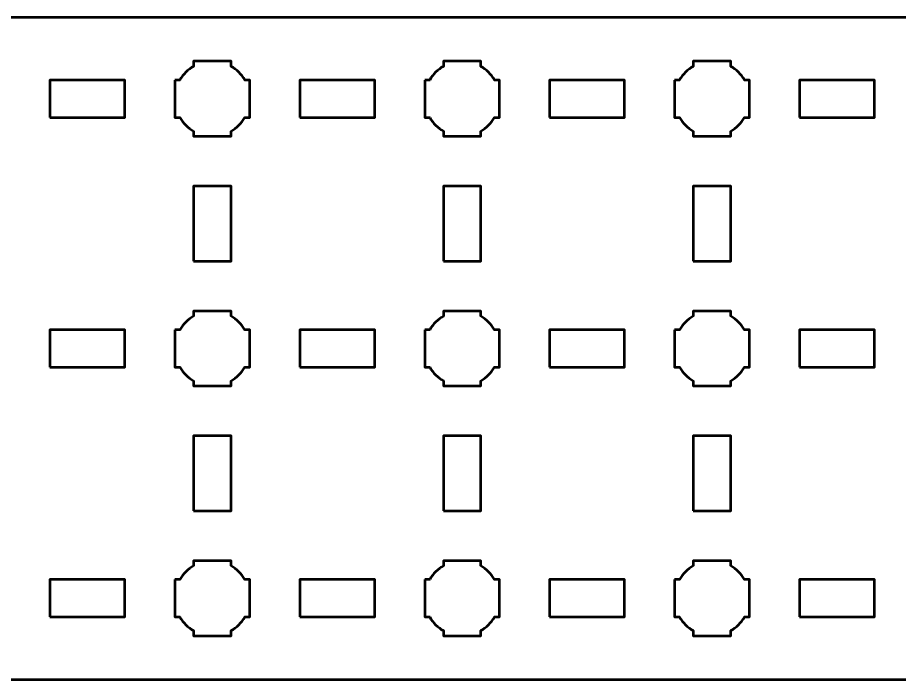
# Model space of a CAD drawing. Header units: centimetres. Extents: x -25.1 to 4.2, y -17.5 to -12.2.
# Drawn here: x -18.06 to -11, y -17.5 to -12.2 of the extents above; entities that cross this region are included whole.
import ezdxf

# ---------------------------------------------------------------- set-up
doc = ezdxf.new("R2010")
doc.units = ezdxf.units.CM
doc.header["$MEASUREMENT"] = 0
doc.layers.add('Layer 1', color=7, linetype='Continuous')

msp = doc.modelspace()

# ---------------------------------------------------------------- linework, layer by layer
at = {"layer": 'Layer 1', "color": 250, "lineweight": 53}
for points in [[(-17.8, -13), (-17.2, -13), (-17.2, -12.7), (-17.8, -12.7), (-17.8, -13)], [(-15.8, -13), (-15.2, -13), (-15.2, -12.7), (-15.8, -12.7), (-15.8, -13)], [(-13.8, -13), (-13.2, -13), (-13.2, -12.7), (-13.8, -12.7), (-13.8, -13)], [(-11.8, -13), (-11.2, -13), (-11.2, -12.7), (-11.8, -12.7), (-11.8, -13)], [(-16.65, -14.15), (-16.35, -14.15), (-16.35, -13.55), (-16.65, -13.55), (-16.65, -14.15)], [(-14.65, -14.15), (-14.35, -14.15), (-14.35, -13.55), (-14.65, -13.55), (-14.65, -14.15)], [(-12.65, -14.15), (-12.35, -14.15), (-12.35, -13.55), (-12.65, -13.55), (-12.65, -14.15)], [(-17.8, -15), (-17.2, -15), (-17.2, -14.7), (-17.8, -14.7), (-17.8, -15)], [(-15.8, -15), (-15.2, -15), (-15.2, -14.7), (-15.8, -14.7), (-15.8, -15)], [(-13.8, -15), (-13.2, -15), (-13.2, -14.7), (-13.8, -14.7), (-13.8, -15)], [(-11.8, -15), (-11.2, -15), (-11.2, -14.7), (-11.8, -14.7), (-11.8, -15)], [(-16.65, -16.15), (-16.35, -16.15), (-16.35, -15.55), (-16.65, -15.55), (-16.65, -16.15)], [(-14.65, -16.15), (-14.35, -16.15), (-14.35, -15.55), (-14.65, -15.55), (-14.65, -16.15)], [(-12.65, -16.15), (-12.35, -16.15), (-12.35, -15.55), (-12.65, -15.55), (-12.65, -16.15)], [(-17.8, -17), (-17.2, -17), (-17.2, -16.7), (-17.8, -16.7), (-17.8, -17)], [(-15.8, -17), (-15.2, -17), (-15.2, -16.7), (-15.8, -16.7), (-15.8, -17)], [(-13.8, -17), (-13.2, -17), (-13.2, -16.7), (-13.8, -16.7), (-13.8, -17)], [(-11.8, -17), (-11.2, -17), (-11.2, -16.7), (-11.8, -16.7), (-11.8, -17)]]:
    msp.add_lwpolyline(points, close=True, dxfattribs=at)
msp.add_open_spline([(-25.15, -17), (-25.15, -17), (-25.15, -12.7), (-25.15, -12.7), (-25.15, -12.7), (-25.15, -12.42391), (-24.92609, -12.2), (-24.65, -12.2), (-24.65, -12.2), (-24.65, -12.2), (3.65, -12.2), (3.65, -12.2), (3.65, -12.2), (3.92609, -12.2), (4.15, -12.42391), (4.15, -12.7), (4.15, -12.7), (4.15, -12.7), (4.15, -17), (4.15, -17), (4.15, -17), (4.15, -17.27609), (3.92609, -17.5), (3.65, -17.5), (3.65, -17.5), (3.65, -17.5), (-24.65, -17.5), (-24.65, -17.5), (-24.65, -17.5), (-24.92609, -17.5), (-25.15, -17.27609), (-25.15, -17)], degree=3, knots=[0, 0, 0, 0, 0.125, 0.125, 0.125, 0.125, 0.25, 0.25, 0.25, 0.25, 0.375, 0.375, 0.375, 0.375, 0.5, 0.5, 0.5, 0.5, 0.625, 0.625, 0.625, 0.625, 0.75, 0.75, 0.75, 0.75, 0.875, 0.875, 0.875, 0.875, 1, 1, 1, 1], dxfattribs=at)
at = {"layer": 'Layer 1', "lineweight": 53}
for points in [[(-16.8, -12.7), (-16.8, -12.7), (-16.75985, -12.7), (-16.75985, -12.7), (-16.75985, -12.7), (-16.7335, -12.65447), (-16.69553, -12.6165), (-16.65, -12.59015), (-16.65, -12.59015), (-16.65, -12.59015), (-16.65, -12.55), (-16.65, -12.55), (-16.65, -12.55), (-16.65, -12.55), (-16.5, -12.55), (-16.5, -12.55), (-16.5, -12.55), (-16.5, -12.55), (-16.35, -12.55), (-16.35, -12.55), (-16.35, -12.55), (-16.35, -12.55), (-16.35, -12.59015), (-16.35, -12.59015), (-16.35, -12.59015), (-16.30447, -12.6165), (-16.2665, -12.65447), (-16.24015, -12.7), (-16.24015, -12.7), (-16.24015, -12.7), (-16.2, -12.7), (-16.2, -12.7), (-16.2, -12.7), (-16.2, -12.7), (-16.2, -12.85), (-16.2, -12.85), (-16.2, -12.85), (-16.2, -12.85), (-16.2, -13), (-16.2, -13), (-16.2, -13), (-16.2, -13), (-16.24015, -13), (-16.24015, -13), (-16.24015, -13), (-16.2665, -13.04553), (-16.30447, -13.0835), (-16.35, -13.10985), (-16.35, -13.10985), (-16.35, -13.10985), (-16.35, -13.15), (-16.35, -13.15), (-16.35, -13.15), (-16.35, -13.15), (-16.5, -13.15), (-16.5, -13.15), (-16.5, -13.15), (-16.5, -13.15), (-16.65, -13.15), (-16.65, -13.15), (-16.65, -13.15), (-16.65, -13.15), (-16.65, -13.10985), (-16.65, -13.10985), (-16.65, -13.10985), (-16.69553, -13.0835), (-16.7335, -13.04553), (-16.75985, -13), (-16.75985, -13), (-16.75985, -13), (-16.8, -13), (-16.8, -13), (-16.8, -13), (-16.8, -13), (-16.8, -12.85), (-16.8, -12.85), (-16.8, -12.85), (-16.8, -12.85), (-16.8, -12.7), (-16.8, -12.7)], [(-14.8, -12.7), (-14.8, -12.7), (-14.75985, -12.7), (-14.75985, -12.7), (-14.75985, -12.7), (-14.7335, -12.65447), (-14.69553, -12.6165), (-14.65, -12.59015), (-14.65, -12.59015), (-14.65, -12.59015), (-14.65, -12.55), (-14.65, -12.55), (-14.65, -12.55), (-14.65, -12.55), (-14.5, -12.55), (-14.5, -12.55), (-14.5, -12.55), (-14.5, -12.55), (-14.35, -12.55), (-14.35, -12.55), (-14.35, -12.55), (-14.35, -12.55), (-14.35, -12.59015), (-14.35, -12.59015), (-14.35, -12.59015), (-14.30447, -12.6165), (-14.2665, -12.65447), (-14.24015, -12.7), (-14.24015, -12.7), (-14.24015, -12.7), (-14.2, -12.7), (-14.2, -12.7), (-14.2, -12.7), (-14.2, -12.7), (-14.2, -12.85), (-14.2, -12.85), (-14.2, -12.85), (-14.2, -12.85), (-14.2, -13), (-14.2, -13), (-14.2, -13), (-14.2, -13), (-14.24015, -13), (-14.24015, -13), (-14.24015, -13), (-14.2665, -13.04553), (-14.30447, -13.0835), (-14.35, -13.10985), (-14.35, -13.10985), (-14.35, -13.10985), (-14.35, -13.15), (-14.35, -13.15), (-14.35, -13.15), (-14.35, -13.15), (-14.5, -13.15), (-14.5, -13.15), (-14.5, -13.15), (-14.5, -13.15), (-14.65, -13.15), (-14.65, -13.15), (-14.65, -13.15), (-14.65, -13.15), (-14.65, -13.10985), (-14.65, -13.10985), (-14.65, -13.10985), (-14.69553, -13.0835), (-14.7335, -13.04553), (-14.75985, -13), (-14.75985, -13), (-14.75985, -13), (-14.8, -13), (-14.8, -13), (-14.8, -13), (-14.8, -13), (-14.8, -12.85), (-14.8, -12.85), (-14.8, -12.85), (-14.8, -12.85), (-14.8, -12.7), (-14.8, -12.7)], [(-12.8, -12.7), (-12.8, -12.7), (-12.75985, -12.7), (-12.75985, -12.7), (-12.75985, -12.7), (-12.7335, -12.65447), (-12.69553, -12.6165), (-12.65, -12.59015), (-12.65, -12.59015), (-12.65, -12.59015), (-12.65, -12.55), (-12.65, -12.55), (-12.65, -12.55), (-12.65, -12.55), (-12.5, -12.55), (-12.5, -12.55), (-12.5, -12.55), (-12.5, -12.55), (-12.35, -12.55), (-12.35, -12.55), (-12.35, -12.55), (-12.35, -12.55), (-12.35, -12.59015), (-12.35, -12.59015), (-12.35, -12.59015), (-12.30447, -12.6165), (-12.2665, -12.65447), (-12.24015, -12.7), (-12.24015, -12.7), (-12.24015, -12.7), (-12.2, -12.7), (-12.2, -12.7), (-12.2, -12.7), (-12.2, -12.7), (-12.2, -12.85), (-12.2, -12.85), (-12.2, -12.85), (-12.2, -12.85), (-12.2, -13), (-12.2, -13), (-12.2, -13), (-12.2, -13), (-12.24015, -13), (-12.24015, -13), (-12.24015, -13), (-12.2665, -13.04553), (-12.30447, -13.0835), (-12.35, -13.10985), (-12.35, -13.10985), (-12.35, -13.10985), (-12.35, -13.15), (-12.35, -13.15), (-12.35, -13.15), (-12.35, -13.15), (-12.5, -13.15), (-12.5, -13.15), (-12.5, -13.15), (-12.5, -13.15), (-12.65, -13.15), (-12.65, -13.15), (-12.65, -13.15), (-12.65, -13.15), (-12.65, -13.10985), (-12.65, -13.10985), (-12.65, -13.10985), (-12.69553, -13.0835), (-12.7335, -13.04553), (-12.75985, -13), (-12.75985, -13), (-12.75985, -13), (-12.8, -13), (-12.8, -13), (-12.8, -13), (-12.8, -13), (-12.8, -12.85), (-12.8, -12.85), (-12.8, -12.85), (-12.8, -12.85), (-12.8, -12.7), (-12.8, -12.7)], [(-16.8, -14.7), (-16.8, -14.7), (-16.75985, -14.7), (-16.75985, -14.7), (-16.75985, -14.7), (-16.7335, -14.65447), (-16.69553, -14.6165), (-16.65, -14.59015), (-16.65, -14.59015), (-16.65, -14.59015), (-16.65, -14.55), (-16.65, -14.55), (-16.65, -14.55), (-16.65, -14.55), (-16.5, -14.55), (-16.5, -14.55), (-16.5, -14.55), (-16.5, -14.55), (-16.35, -14.55), (-16.35, -14.55), (-16.35, -14.55), (-16.35, -14.55), (-16.35, -14.59015), (-16.35, -14.59015), (-16.35, -14.59015), (-16.30447, -14.6165), (-16.2665, -14.65447), (-16.24015, -14.7), (-16.24015, -14.7), (-16.24015, -14.7), (-16.2, -14.7), (-16.2, -14.7), (-16.2, -14.7), (-16.2, -14.7), (-16.2, -14.85), (-16.2, -14.85), (-16.2, -14.85), (-16.2, -14.85), (-16.2, -15), (-16.2, -15), (-16.2, -15), (-16.2, -15), (-16.24015, -15), (-16.24015, -15), (-16.24015, -15), (-16.2665, -15.04553), (-16.30447, -15.0835), (-16.35, -15.10985), (-16.35, -15.10985), (-16.35, -15.10985), (-16.35, -15.15), (-16.35, -15.15), (-16.35, -15.15), (-16.35, -15.15), (-16.5, -15.15), (-16.5, -15.15), (-16.5, -15.15), (-16.5, -15.15), (-16.65, -15.15), (-16.65, -15.15), (-16.65, -15.15), (-16.65, -15.15), (-16.65, -15.10985), (-16.65, -15.10985), (-16.65, -15.10985), (-16.69553, -15.0835), (-16.7335, -15.04553), (-16.75985, -15), (-16.75985, -15), (-16.75985, -15), (-16.8, -15), (-16.8, -15), (-16.8, -15), (-16.8, -15), (-16.8, -14.85), (-16.8, -14.85), (-16.8, -14.85), (-16.8, -14.85), (-16.8, -14.7), (-16.8, -14.7)], [(-14.8, -14.7), (-14.8, -14.7), (-14.75985, -14.7), (-14.75985, -14.7), (-14.75985, -14.7), (-14.7335, -14.65447), (-14.69553, -14.6165), (-14.65, -14.59015), (-14.65, -14.59015), (-14.65, -14.59015), (-14.65, -14.55), (-14.65, -14.55), (-14.65, -14.55), (-14.65, -14.55), (-14.5, -14.55), (-14.5, -14.55), (-14.5, -14.55), (-14.5, -14.55), (-14.35, -14.55), (-14.35, -14.55), (-14.35, -14.55), (-14.35, -14.55), (-14.35, -14.59015), (-14.35, -14.59015), (-14.35, -14.59015), (-14.30447, -14.6165), (-14.2665, -14.65447), (-14.24015, -14.7), (-14.24015, -14.7), (-14.24015, -14.7), (-14.2, -14.7), (-14.2, -14.7), (-14.2, -14.7), (-14.2, -14.7), (-14.2, -14.85), (-14.2, -14.85), (-14.2, -14.85), (-14.2, -14.85), (-14.2, -15), (-14.2, -15), (-14.2, -15), (-14.2, -15), (-14.24015, -15), (-14.24015, -15), (-14.24015, -15), (-14.2665, -15.04553), (-14.30447, -15.0835), (-14.35, -15.10985), (-14.35, -15.10985), (-14.35, -15.10985), (-14.35, -15.15), (-14.35, -15.15), (-14.35, -15.15), (-14.35, -15.15), (-14.5, -15.15), (-14.5, -15.15), (-14.5, -15.15), (-14.5, -15.15), (-14.65, -15.15), (-14.65, -15.15), (-14.65, -15.15), (-14.65, -15.15), (-14.65, -15.10985), (-14.65, -15.10985), (-14.65, -15.10985), (-14.69553, -15.0835), (-14.7335, -15.04553), (-14.75985, -15), (-14.75985, -15), (-14.75985, -15), (-14.8, -15), (-14.8, -15), (-14.8, -15), (-14.8, -15), (-14.8, -14.85), (-14.8, -14.85), (-14.8, -14.85), (-14.8, -14.85), (-14.8, -14.7), (-14.8, -14.7)], [(-12.8, -14.7), (-12.8, -14.7), (-12.75985, -14.7), (-12.75985, -14.7), (-12.75985, -14.7), (-12.7335, -14.65447), (-12.69553, -14.6165), (-12.65, -14.59015), (-12.65, -14.59015), (-12.65, -14.59015), (-12.65, -14.55), (-12.65, -14.55), (-12.65, -14.55), (-12.65, -14.55), (-12.5, -14.55), (-12.5, -14.55), (-12.5, -14.55), (-12.5, -14.55), (-12.35, -14.55), (-12.35, -14.55), (-12.35, -14.55), (-12.35, -14.55), (-12.35, -14.59015), (-12.35, -14.59015), (-12.35, -14.59015), (-12.30447, -14.6165), (-12.2665, -14.65447), (-12.24015, -14.7), (-12.24015, -14.7), (-12.24015, -14.7), (-12.2, -14.7), (-12.2, -14.7), (-12.2, -14.7), (-12.2, -14.7), (-12.2, -14.85), (-12.2, -14.85), (-12.2, -14.85), (-12.2, -14.85), (-12.2, -15), (-12.2, -15), (-12.2, -15), (-12.2, -15), (-12.24015, -15), (-12.24015, -15), (-12.24015, -15), (-12.2665, -15.04553), (-12.30447, -15.0835), (-12.35, -15.10985), (-12.35, -15.10985), (-12.35, -15.10985), (-12.35, -15.15), (-12.35, -15.15), (-12.35, -15.15), (-12.35, -15.15), (-12.5, -15.15), (-12.5, -15.15), (-12.5, -15.15), (-12.5, -15.15), (-12.65, -15.15), (-12.65, -15.15), (-12.65, -15.15), (-12.65, -15.15), (-12.65, -15.10985), (-12.65, -15.10985), (-12.65, -15.10985), (-12.69553, -15.0835), (-12.7335, -15.04553), (-12.75985, -15), (-12.75985, -15), (-12.75985, -15), (-12.8, -15), (-12.8, -15), (-12.8, -15), (-12.8, -15), (-12.8, -14.85), (-12.8, -14.85), (-12.8, -14.85), (-12.8, -14.85), (-12.8, -14.7), (-12.8, -14.7)], [(-16.8, -16.7), (-16.8, -16.7), (-16.75985, -16.7), (-16.75985, -16.7), (-16.75985, -16.7), (-16.7335, -16.65447), (-16.69553, -16.6165), (-16.65, -16.59015), (-16.65, -16.59015), (-16.65, -16.59015), (-16.65, -16.55), (-16.65, -16.55), (-16.65, -16.55), (-16.65, -16.55), (-16.5, -16.55), (-16.5, -16.55), (-16.5, -16.55), (-16.5, -16.55), (-16.35, -16.55), (-16.35, -16.55), (-16.35, -16.55), (-16.35, -16.55), (-16.35, -16.59015), (-16.35, -16.59015), (-16.35, -16.59015), (-16.30447, -16.6165), (-16.2665, -16.65447), (-16.24015, -16.7), (-16.24015, -16.7), (-16.24015, -16.7), (-16.2, -16.7), (-16.2, -16.7), (-16.2, -16.7), (-16.2, -16.7), (-16.2, -16.85), (-16.2, -16.85), (-16.2, -16.85), (-16.2, -16.85), (-16.2, -17), (-16.2, -17), (-16.2, -17), (-16.2, -17), (-16.24015, -17), (-16.24015, -17), (-16.24015, -17), (-16.2665, -17.04553), (-16.30447, -17.0835), (-16.35, -17.10985), (-16.35, -17.10985), (-16.35, -17.10985), (-16.35, -17.15), (-16.35, -17.15), (-16.35, -17.15), (-16.35, -17.15), (-16.5, -17.15), (-16.5, -17.15), (-16.5, -17.15), (-16.5, -17.15), (-16.65, -17.15), (-16.65, -17.15), (-16.65, -17.15), (-16.65, -17.15), (-16.65, -17.10985), (-16.65, -17.10985), (-16.65, -17.10985), (-16.69553, -17.0835), (-16.7335, -17.04553), (-16.75985, -17), (-16.75985, -17), (-16.75985, -17), (-16.8, -17), (-16.8, -17), (-16.8, -17), (-16.8, -17), (-16.8, -16.85), (-16.8, -16.85), (-16.8, -16.85), (-16.8, -16.85), (-16.8, -16.7), (-16.8, -16.7)], [(-14.8, -16.7), (-14.8, -16.7), (-14.75985, -16.7), (-14.75985, -16.7), (-14.75985, -16.7), (-14.7335, -16.65447), (-14.69553, -16.6165), (-14.65, -16.59015), (-14.65, -16.59015), (-14.65, -16.59015), (-14.65, -16.55), (-14.65, -16.55), (-14.65, -16.55), (-14.65, -16.55), (-14.5, -16.55), (-14.5, -16.55), (-14.5, -16.55), (-14.5, -16.55), (-14.35, -16.55), (-14.35, -16.55), (-14.35, -16.55), (-14.35, -16.55), (-14.35, -16.59015), (-14.35, -16.59015), (-14.35, -16.59015), (-14.30447, -16.6165), (-14.2665, -16.65447), (-14.24015, -16.7), (-14.24015, -16.7), (-14.24015, -16.7), (-14.2, -16.7), (-14.2, -16.7), (-14.2, -16.7), (-14.2, -16.7), (-14.2, -16.85), (-14.2, -16.85), (-14.2, -16.85), (-14.2, -16.85), (-14.2, -17), (-14.2, -17), (-14.2, -17), (-14.2, -17), (-14.24015, -17), (-14.24015, -17), (-14.24015, -17), (-14.2665, -17.04553), (-14.30447, -17.0835), (-14.35, -17.10985), (-14.35, -17.10985), (-14.35, -17.10985), (-14.35, -17.15), (-14.35, -17.15), (-14.35, -17.15), (-14.35, -17.15), (-14.5, -17.15), (-14.5, -17.15), (-14.5, -17.15), (-14.5, -17.15), (-14.65, -17.15), (-14.65, -17.15), (-14.65, -17.15), (-14.65, -17.15), (-14.65, -17.10985), (-14.65, -17.10985), (-14.65, -17.10985), (-14.69553, -17.0835), (-14.7335, -17.04553), (-14.75985, -17), (-14.75985, -17), (-14.75985, -17), (-14.8, -17), (-14.8, -17), (-14.8, -17), (-14.8, -17), (-14.8, -16.85), (-14.8, -16.85), (-14.8, -16.85), (-14.8, -16.85), (-14.8, -16.7), (-14.8, -16.7)], [(-12.8, -16.7), (-12.8, -16.7), (-12.75985, -16.7), (-12.75985, -16.7), (-12.75985, -16.7), (-12.7335, -16.65447), (-12.69553, -16.6165), (-12.65, -16.59015), (-12.65, -16.59015), (-12.65, -16.59015), (-12.65, -16.55), (-12.65, -16.55), (-12.65, -16.55), (-12.65, -16.55), (-12.5, -16.55), (-12.5, -16.55), (-12.5, -16.55), (-12.5, -16.55), (-12.35, -16.55), (-12.35, -16.55), (-12.35, -16.55), (-12.35, -16.55), (-12.35, -16.59015), (-12.35, -16.59015), (-12.35, -16.59015), (-12.30447, -16.6165), (-12.2665, -16.65447), (-12.24015, -16.7), (-12.24015, -16.7), (-12.24015, -16.7), (-12.2, -16.7), (-12.2, -16.7), (-12.2, -16.7), (-12.2, -16.7), (-12.2, -16.85), (-12.2, -16.85), (-12.2, -16.85), (-12.2, -16.85), (-12.2, -17), (-12.2, -17), (-12.2, -17), (-12.2, -17), (-12.24015, -17), (-12.24015, -17), (-12.24015, -17), (-12.2665, -17.04553), (-12.30447, -17.0835), (-12.35, -17.10985), (-12.35, -17.10985), (-12.35, -17.10985), (-12.35, -17.15), (-12.35, -17.15), (-12.35, -17.15), (-12.35, -17.15), (-12.5, -17.15), (-12.5, -17.15), (-12.5, -17.15), (-12.5, -17.15), (-12.65, -17.15), (-12.65, -17.15), (-12.65, -17.15), (-12.65, -17.15), (-12.65, -17.10985), (-12.65, -17.10985), (-12.65, -17.10985), (-12.69553, -17.0835), (-12.7335, -17.04553), (-12.75985, -17), (-12.75985, -17), (-12.75985, -17), (-12.8, -17), (-12.8, -17), (-12.8, -17), (-12.8, -17), (-12.8, -16.85), (-12.8, -16.85), (-12.8, -16.85), (-12.8, -16.85), (-12.8, -16.7), (-12.8, -16.7)]]:
    msp.add_open_spline(points, degree=3, knots=[0, 0, 0, 0, 0.05, 0.05, 0.05, 0.05, 0.1, 0.1, 0.1, 0.1, 0.15, 0.15, 0.15, 0.15, 0.2, 0.2, 0.2, 0.2, 0.25, 0.25, 0.25, 0.25, 0.3, 0.3, 0.3, 0.3, 0.35, 0.35, 0.35, 0.35, 0.4, 0.4, 0.4, 0.4, 0.45, 0.45, 0.45, 0.45, 0.5, 0.5, 0.5, 0.5, 0.55, 0.55, 0.55, 0.55, 0.6, 0.6, 0.6, 0.6, 0.65, 0.65, 0.65, 0.65, 0.7, 0.7, 0.7, 0.7, 0.75, 0.75, 0.75, 0.75, 0.8, 0.8, 0.8, 0.8, 0.85, 0.85, 0.85, 0.85, 0.9, 0.9, 0.9, 0.9, 0.95, 0.95, 0.95, 0.95, 1, 1, 1, 1], dxfattribs=at)

doc.saveas('drawing.dxf')
